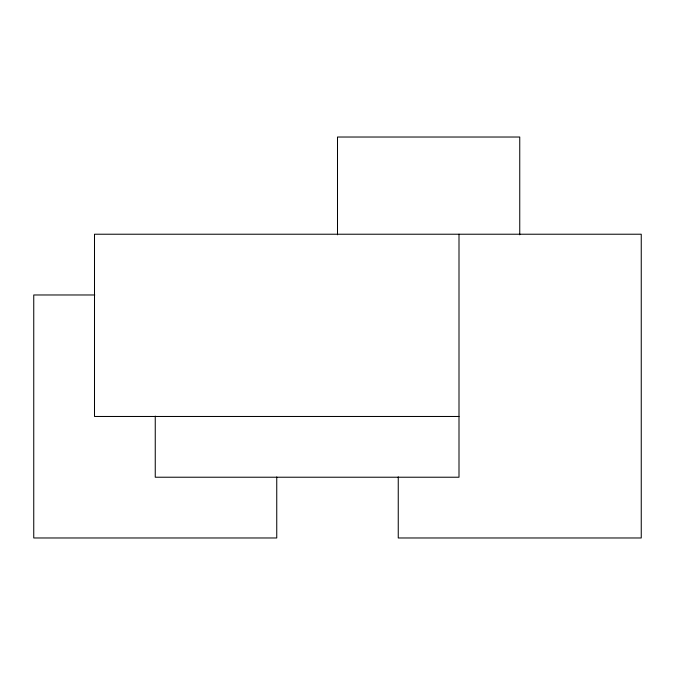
<?xml version="1.0" encoding="UTF-8"?>
<svg xmlns="http://www.w3.org/2000/svg" width="675" height="675" viewBox="0 0 675 675"><rect width="100%" height="100%" fill="white"/><g stroke="black" fill="none" stroke-linecap="round" stroke-linejoin="round"><path stroke-width="1.01" d="M94.762 294.975L33.75 294.975L33.75 537.975L276.75 537.975L276.75 476.963M459 416.475L94.5 416.475L94.5 234.225L641.25 234.225L641.25 537.975L398.25 537.975L398.25 476.871M519.75 234.807L519.75 137.025L337.5 137.025L337.5 234.807M459 234.225L459 477.225L155.25 477.225L155.25 416.121"/></g></svg>
